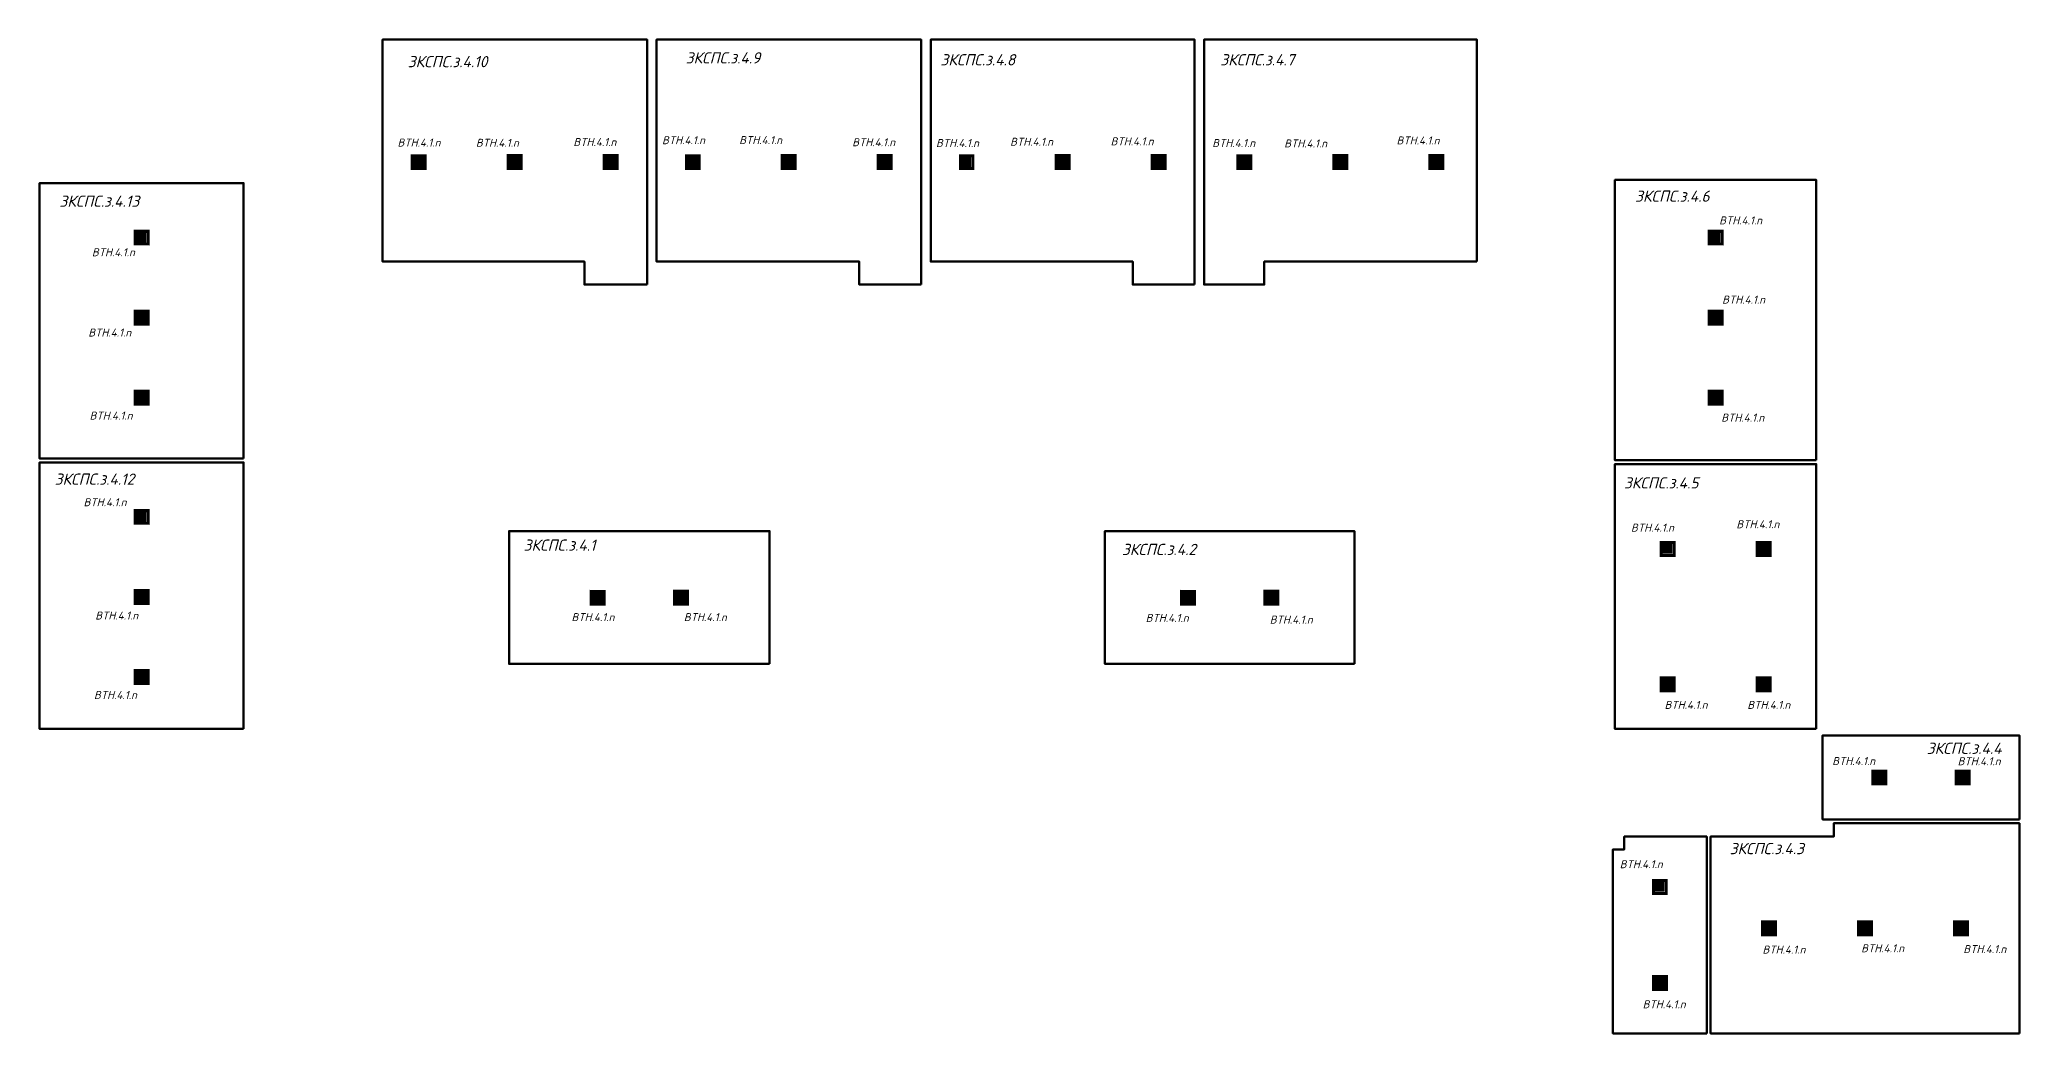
# Model space of a CAD drawing. Header units: millimetres. Extents: x -352922 to 429463, y -483593 to 355472.
# Drawn here: x 201461 to 263326, y 280427 to 311472 of the extents above; entities that cross this region are included whole.
import ezdxf

# ---------------------------------------------------------------- set-up
doc = ezdxf.new("R2010")
doc.units = ezdxf.units.MM
doc.header["$LTSCALE"] = 0.5
doc.layers.get('0').update_dxf_attribs({"lineweight": 18})
for name, color, linetype, lineweight in [('! ЗКПС НОМЕР 1', 4, 'Continuous', 50), ('13_АПС_оборудование', 1, 'Continuous', 30), ('13_АПС_текст', 1, 'Continuous', 30), ('BSN__основная - 06', 1, 'Continuous', 60), ('АР_Штриховка_Стималит', 5, 'Continuous', 0)]:
    doc.layers.add(name, color=color, linetype=linetype, lineweight=lineweight)
doc.layers.add('! ЗКПС НОМЕР 2', color=7, linetype='Continuous', lineweight=0, true_color=0xf3aae6, transparency=0.5)
doc.styles.add('ISOCPEUR', font='isocpeui.ttf', dxfattribs={"height": 250})

# ---------------------------------------------------------------- blocks, each defined once
blk = doc.blocks.new('101')
at = {"layer": '! ЗКПС НОМЕР 2', "true_color": 0xffffff, "transparency": 33554687}
h = blk.add_hatch(color=7, dxfattribs=at)
h.dxf.hatch_style = 1
h.paths.add_polyline_path([(-12942.01, -22141.87), (-12946.97, -22141.87), (-12946.97, -22146.83), (-12942.01, -22146.83)])
at = {"layer": 'BSN__основная - 06', "color": 1, "lineweight": 30, "ltscale": 100, "const_width": 0.03, "elevation": 0}
blk.add_lwpolyline([(-12946.97, -22141.87), (-12942.01, -22141.87), (-12942.01, -22146.83), (-12946.97, -22146.83)], close=True, dxfattribs=at)
at = {"layer": 'BSN__основная - 06', "color": 1, "lineweight": 30, "ltscale": 100, "const_width": 0.07, "elevation": 0}
blk.add_lwpolyline([(-12943.94, -22142.7), (-12945.04, -22143.87), (-12943.94, -22144.83), (-12945.03, -22145.93)], dxfattribs=at)
blk = doc.blocks.new('748')
at = {"layer": 'АР_Штриховка_Стималит', "true_color": 0xffffff}
h = blk.add_hatch(color=7, dxfattribs=at)
h.dxf.hatch_style = 1
h.paths.add_polyline_path([(1611.52, -5339.8), (1606.65, -5339.8), (1606.65, -5344.67), (1611.52, -5344.67)])
h.paths.add_polyline_path([(1610.64, -5340.73), (1610.64, -5343.79), (1607.58, -5343.79), (1607.58, -5340.73)], flags=16)
h = blk.add_hatch(color=7, dxfattribs=at)
h.dxf.hatch_style = 1
h.paths.add_polyline_path([(1607.58, -5340.72), (1607.58, -5343.75), (1610.59, -5343.75), (1610.59, -5340.72)])
at = {"color": 1, "lineweight": 5, "ltscale": 100, "elevation": 0}
for points, const_width in [([(1606.61, -5344.7), (1611.55, -5344.7), (1611.55, -5339.77), (1606.61, -5339.77)], 0.03), ([(1607.58, -5343.75), (1610.59, -5343.75), (1610.59, -5340.72), (1607.58, -5340.72)], 0.01)]:
    blk.add_lwpolyline(points, close=True, dxfattribs=dict(at, const_width=const_width))
at = {"color": 1, "lineweight": 5, "ltscale": 100, "const_width": 0.03, "elevation": 0}
blk.add_lwpolyline([(1609.64, -5341.14), (1608.51, -5341.74), (1609.66, -5342.73), (1608.55, -5343.32)], dxfattribs=at)

msp = doc.modelspace()

# ---------------------------------------------------------------- linework, layer by layer
at = {"layer": '! ЗКПС НОМЕР 1', "color": 40, "transparency": 33554559}
for points in [[(220441, 303822), (218485, 303822), (218485, 304540), (212176, 304540), (212176, 311472), (220441, 311472)], [(253556, 280427), (250626, 280427), (250626, 286177), (250976, 286177), (250976, 286576), (253556, 286577)], [(263326, 280427), (253676, 280427), (253676, 286577), (255936, 286577), (255936, 286577), (257526, 286577), (257526, 286990), (263326, 286990)]]:
    msp.add_lwpolyline(points, close=True, dxfattribs=at)
at = {"layer": '! ЗКПС НОМЕР 1', "color": 160, "transparency": 33554559}
msp.add_lwpolyline([(229006, 303822), (227072, 303822), (227072, 304540), (220741, 304540), (220741, 311472), (229006, 311472)], close=True, dxfattribs=at)
at = {"layer": '! ЗКПС НОМЕР 1', "color": 11, "true_color": 0xf27172, "transparency": 33554559}
msp.add_lwpolyline([(237551, 303822), (235617, 303822), (235617, 304540), (229306, 304540), (229306, 311472), (237551, 311472)], close=True, dxfattribs=at)
at = {"layer": '! ЗКПС НОМЕР 1', "color": 200, "transparency": 33554559}
for points in [[(246376, 304540), (239728, 304540), (239728, 303822), (237851, 303822), (237851, 311472), (246376, 311472)], [(207836, 289937), (207836, 289937), (207836, 289937), (201461, 289937), (201461, 298262), (207836, 298262), (207836, 289937)]]:
    msp.add_lwpolyline(points, close=True, dxfattribs=at)
at = {"layer": '! ЗКПС НОМЕР 1', "color": 30, "true_color": 0xf26722, "transparency": 33554559}
msp.add_lwpolyline([(207836, 298382), (201461, 298382), (201461, 306988), (207836, 306988), (207836, 303407), (207834, 303407), (207837, 302167), (207836, 302168)], close=True, dxfattribs=at)
at = {"layer": '! ЗКПС НОМЕР 1', "color": 84, "transparency": 33554559}
msp.add_lwpolyline([(256976, 298332), (250686, 298332), (250686, 303435), (250686, 303435), (250686, 303435), (250686, 303435), (250686, 307088), (256976, 307088)], close=True, dxfattribs=at)
at = {"layer": '! ЗКПС НОМЕР 1', "color": 171, "transparency": 33554559}
msp.add_lwpolyline([(256976, 289937), (256876, 289937), (250686, 289937), (250686, 298212), (256976, 298212)], close=True, dxfattribs=at)
at = {"layer": '! ЗКПС НОМЕР 1', "color": 242, "true_color": 0xcd2027, "transparency": 33554559}
for points in [[(224271, 291967), (216131, 291967), (216131, 296117), (224271, 296117)], [(263326, 287110), (257176, 287110), (257176, 289737), (263326, 289737)]]:
    msp.add_lwpolyline(points, close=True, dxfattribs=at)
at = {"layer": '! ЗКПС НОМЕР 1', "color": 25, "transparency": 33554559}
msp.add_lwpolyline([(242546, 291967), (234750, 291967), (234749, 296117), (242546, 296117)], close=True, dxfattribs=at)

# ---------------------------------------------------------------- block references
at = {"layer": '13_АПС_оборудование', "transparency": 33554687, "xscale": 100, "yscale": 100, "zscale": 100}
for p in [(52401, 841868), (60964, 841868), (69521, 841868), (78201, 841868), (43740, 839508), (92923, 839508), (43740, 830782), (91423, 829786), (57994, 828263), (76440, 828263), (98044, 822645), (91183, 819226)]:
    msp.add_blockref('748', p, dxfattribs=at)
at = {"layer": '13_АПС_оборудование', "transparency": 33554559, "xscale": 100, "yscale": 100, "zscale": 100}
for p in [(1510759, 2522080, 0), (1513759, 2522080, 0), (1519321, 2522080, 0), (1522321, 2522080, 0), (1527879, 2522080, 0), (1530879, 2522080, 0), (1536559, 2522080, 0), (1539559, 2522080, 0), (1499098, 2517219, 0), (1548281, 2517219, 0), (1499098, 2514719, 0), (1548281, 2514719, 0), (1549781, 2509998, 0), (1499098, 2508494, 0), (1515951, 2508475, 0), (1534398, 2508475, 0), (1499098, 2505994, 0), (1546781, 2505762, 0), (1549781, 2505762, 0), (1556002, 2502856, 0), (1549951, 2498141, 0), (1552951, 2498141, 0), (1555951, 2498141, 0), (1546541, 2496437, 0)]:
    msp.add_blockref('101', p, dxfattribs=at)

# ---------------------------------------------------------------- texts
at = {"layer": '13_АПС_текст', "color": 5, "transparency": 33554687, "style": 'ISOCPEUR'}
for s, p in [('ЗКСПС.з.4.10', (212964, 310609)), ('ЗКСПС.з.4.9', (221648, 310727)), ('ЗКСПС.з.4.8', (229610, 310668)), ('ЗКСПС.з.4.7', (238354, 310668)), ('ЗКСПС.з.4.13', (202079, 306250)), ('ЗКСПС.з.4.6', (251315, 306407)), ('ЗКСПС.з.4.12', (201931, 297567)), ('ЗКСПС.з.4.5', (250967, 297450)), ('ЗКСПС.з.4.1', (216584, 295506)), ('ЗКСПС.з.4.2', (235282, 295371)), ('ЗКСПС.з.4.4', (260430, 289158)), ('ЗКСПС.з.4.3', (254270, 286025))]:
    msp.add_text(s, height=350, dxfattribs=at).set_placement(p)
at = {"layer": '13_АПС_текст', "transparency": 33554559, "style": 'ISOCPEUR'}
for p in [(212645, 308131, 0), (215094, 308123, 0), (218140, 308147, 0), (220911, 308205, 0), (223321, 308208, 0), (226853, 308142, 0), (229472, 308116, 0), (231787, 308156, 0), (234928, 308169, 0), (238103, 308116, 0), (240351, 308103, 0), (243862, 308196, 0), (253944, 305700, 0), (203096, 304705, 0), (254037, 303225, 0), (202982, 302196, 0), (203023, 299601, 0), (254010, 299538, 0), (202834, 296896, 0), (251189, 296101, 0), (254482, 296208, 0), (203200, 293356, 0), (218081, 293306, 0), (221592, 293306, 0), (236024, 293281, 0), (239901, 293228, 0), (203160, 290874, 0), (252237, 290565, 0), (254824, 290565, 0), (257476, 288810, 0), (261396, 288804, 0), (250837, 285588, 0), (255298, 282921, 0), (258382, 282962, 0), (261573, 282935, 0), (251554, 281212, 0)]:
    msp.add_text('BTH.4.1.n', height=250, dxfattribs=at).set_placement(p)

doc.saveas('drawing.dxf')
